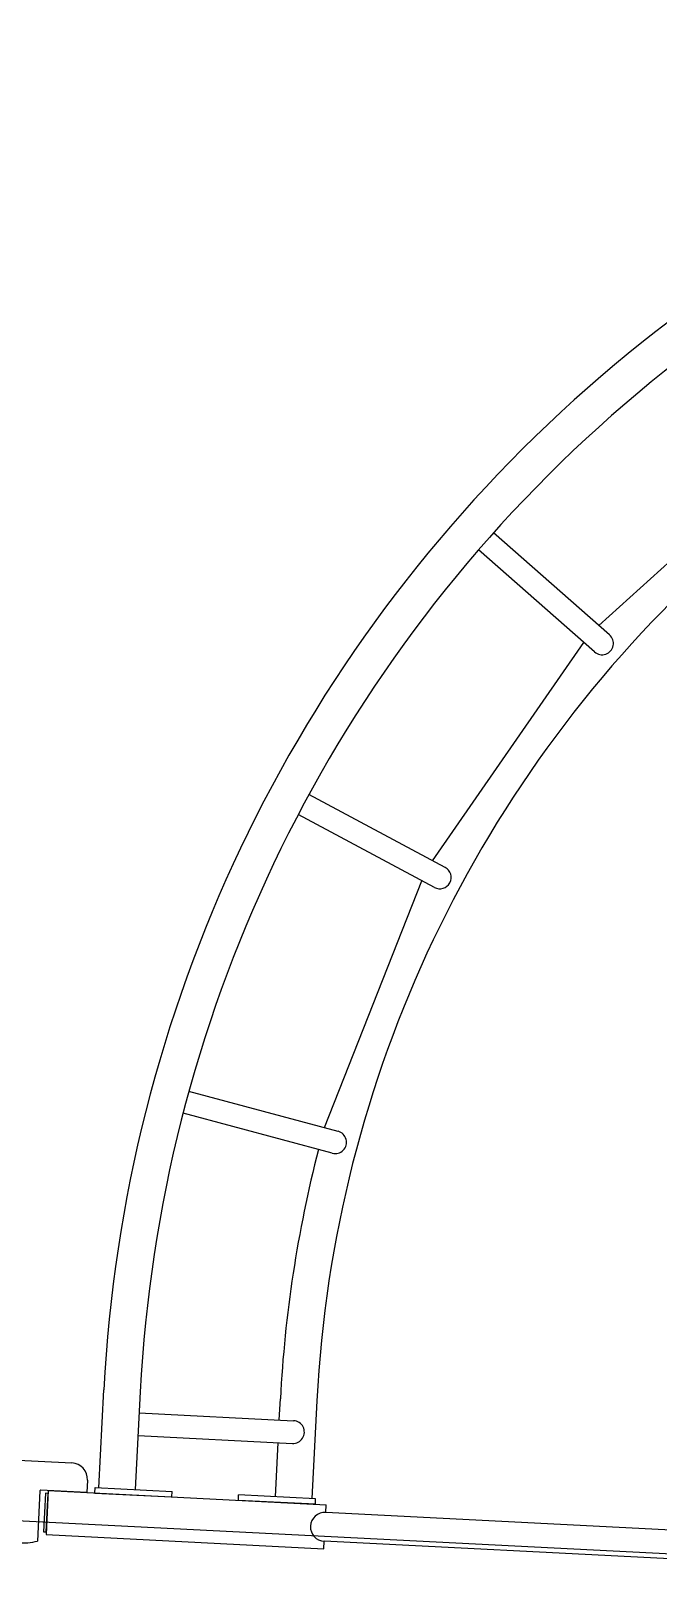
# Model space of a CAD drawing. Header units: feet. Extents: x 10084 to 13321, y 3329 to 8503.
# Drawn here: x 11184.4 to 11186.77, y 5252.26 to 5258.08 of the extents above; entities that cross this region are included whole.
import ezdxf

# ---------------------------------------------------------------- set-up
doc = ezdxf.new("R2010")
doc.units = ezdxf.units.FT
doc.header["$LTSCALE"] = 40
doc.header["$MEASUREMENT"] = 0
doc.layers.add('amenity center', color=31, linetype='Continuous')

msp = doc.modelspace()

# ---------------------------------------------------------------- linework, layer by layer
at = {"layer": 'amenity center', "color": 7, "ltscale": 100}
for p, q in [((11186.5452, 5255.8351), (11187.2903, 5256.5077)), ((11186.5857, 5255.7995), (11186.147, 5256.1853)), ((11186.5291, 5255.7351), (11186.0904, 5256.1209)), ((11185.9165, 5254.9459), (11186.4886, 5255.7707)), ((11185.964, 5254.9204), (11185.4489, 5255.1961)), ((11185.9236, 5254.8448), (11185.4085, 5255.1205)), ((11185.5071, 5253.9367), (11185.876, 5254.8703)), ((11185.5591, 5253.9228), (11184.9948, 5254.0738)), ((11185.537, 5253.8399), (11184.9726, 5253.9909)), ((11184.6542, 5252.5758), (11184.6731, 5252.9453)), ((11184.8112, 5252.9383), (11184.7923, 5252.5688)), ((11185.3367, 5252.8317), (11185.3408, 5252.9112)), ((11184.8071, 5252.8588), (11185.3908, 5252.829)), ((11185.4789, 5252.9042), (11185.4601, 5252.5347)), ((11184.8028, 5252.7731), (11185.3864, 5252.7433)), ((11185.3219, 5252.5417), (11185.3324, 5252.7461)), ((11184.2973, 5252.6827), (11184.5519, 5252.6697)), ((11184.4317, 5252.5638), (11184.422, 5252.3742)), ((11184.6087, 5252.5573), (11184.4343, 5252.5662)), ((11184.463, 5252.5647), (11184.4545, 5252.3983)), ((11184.463, 5252.5647), (11185.5137, 5252.5111)), ((11184.6111, 5252.6041), (11184.6087, 5252.5573)), ((11184.639, 5252.5557), (11184.64, 5252.5766)), ((11184.64, 5252.5766), (11184.9313, 5252.5617)), ((11184.9303, 5252.5409), (11184.9313, 5252.5617)), ((11184.4521, 5252.5549), (11184.4446, 5252.4092)), ((11184.4625, 5252.5543), (11184.4521, 5252.5549)), ((11184.455, 5252.4087), (11184.4625, 5252.5543)), ((11184.639, 5252.5557), (11184.9303, 5252.5409)), ((11185.1819, 5252.528), (11185.1829, 5252.5488)), ((11185.4732, 5252.5131), (11185.1819, 5252.528)), ((11185.4742, 5252.5339), (11185.1829, 5252.5488)), ((11185.4732, 5252.5131), (11185.4742, 5252.5339)), ((11185.5123, 5252.4826), (11185.5137, 5252.5111)), ((11188.0043, 5252.2639), (11184.3425, 5252.4509)), ((11184.4465, 5252.4456), (11184.4257, 5252.4467)), ((11186.8439, 5252.4145), (11185.5123, 5252.4826)), ((11184.4446, 5252.4092), (11184.455, 5252.4087)), ((11184.4545, 5252.3983), (11185.5052, 5252.3446)), ((11185.5052, 5252.3446), (11185.5067, 5252.3731)), ((11186.8383, 5252.3051), (11185.5067, 5252.3731))]:
    msp.add_line(p, q, dxfattribs=at)
for centre, radius, start, end in [((11190.0796, 5252.6691), 5.4136, 87.07561, 177.07561), ((11190.0796, 5252.6691), 5.2753, 87.07561, 177.07561), ((11190.0796, 5252.6691), 4.6067, 87.07561, 177.07561), ((11186.5574, 5255.7673), 0.0429, 228.66522, 48.66523), ((11185.9438, 5254.8826), 0.0429, 241.84443, 61.84443), ((11185.5481, 5253.8814), 0.0429, 255.02363, 75.02364), ((11190.0796, 5252.6691), 4.745, 165.54137, 177.07562), ((11185.3886, 5252.7861), 0.0429, 267.0756, 87.07561), ((11184.5487, 5252.6073), 0.0625, 357.07561, 87.07561), ((11184.4342, 5252.5637), 0.0025, 87.07561, 177.07561), ((11185.5095, 5252.4278), 0.0548, 87.07561, 267.0756), ((11184.3618, 5252.6168), 0.25, 267.0756, 283.95166)]:
    msp.add_arc(centre, radius, start, end, dxfattribs=at)

doc.saveas('drawing.dxf')
